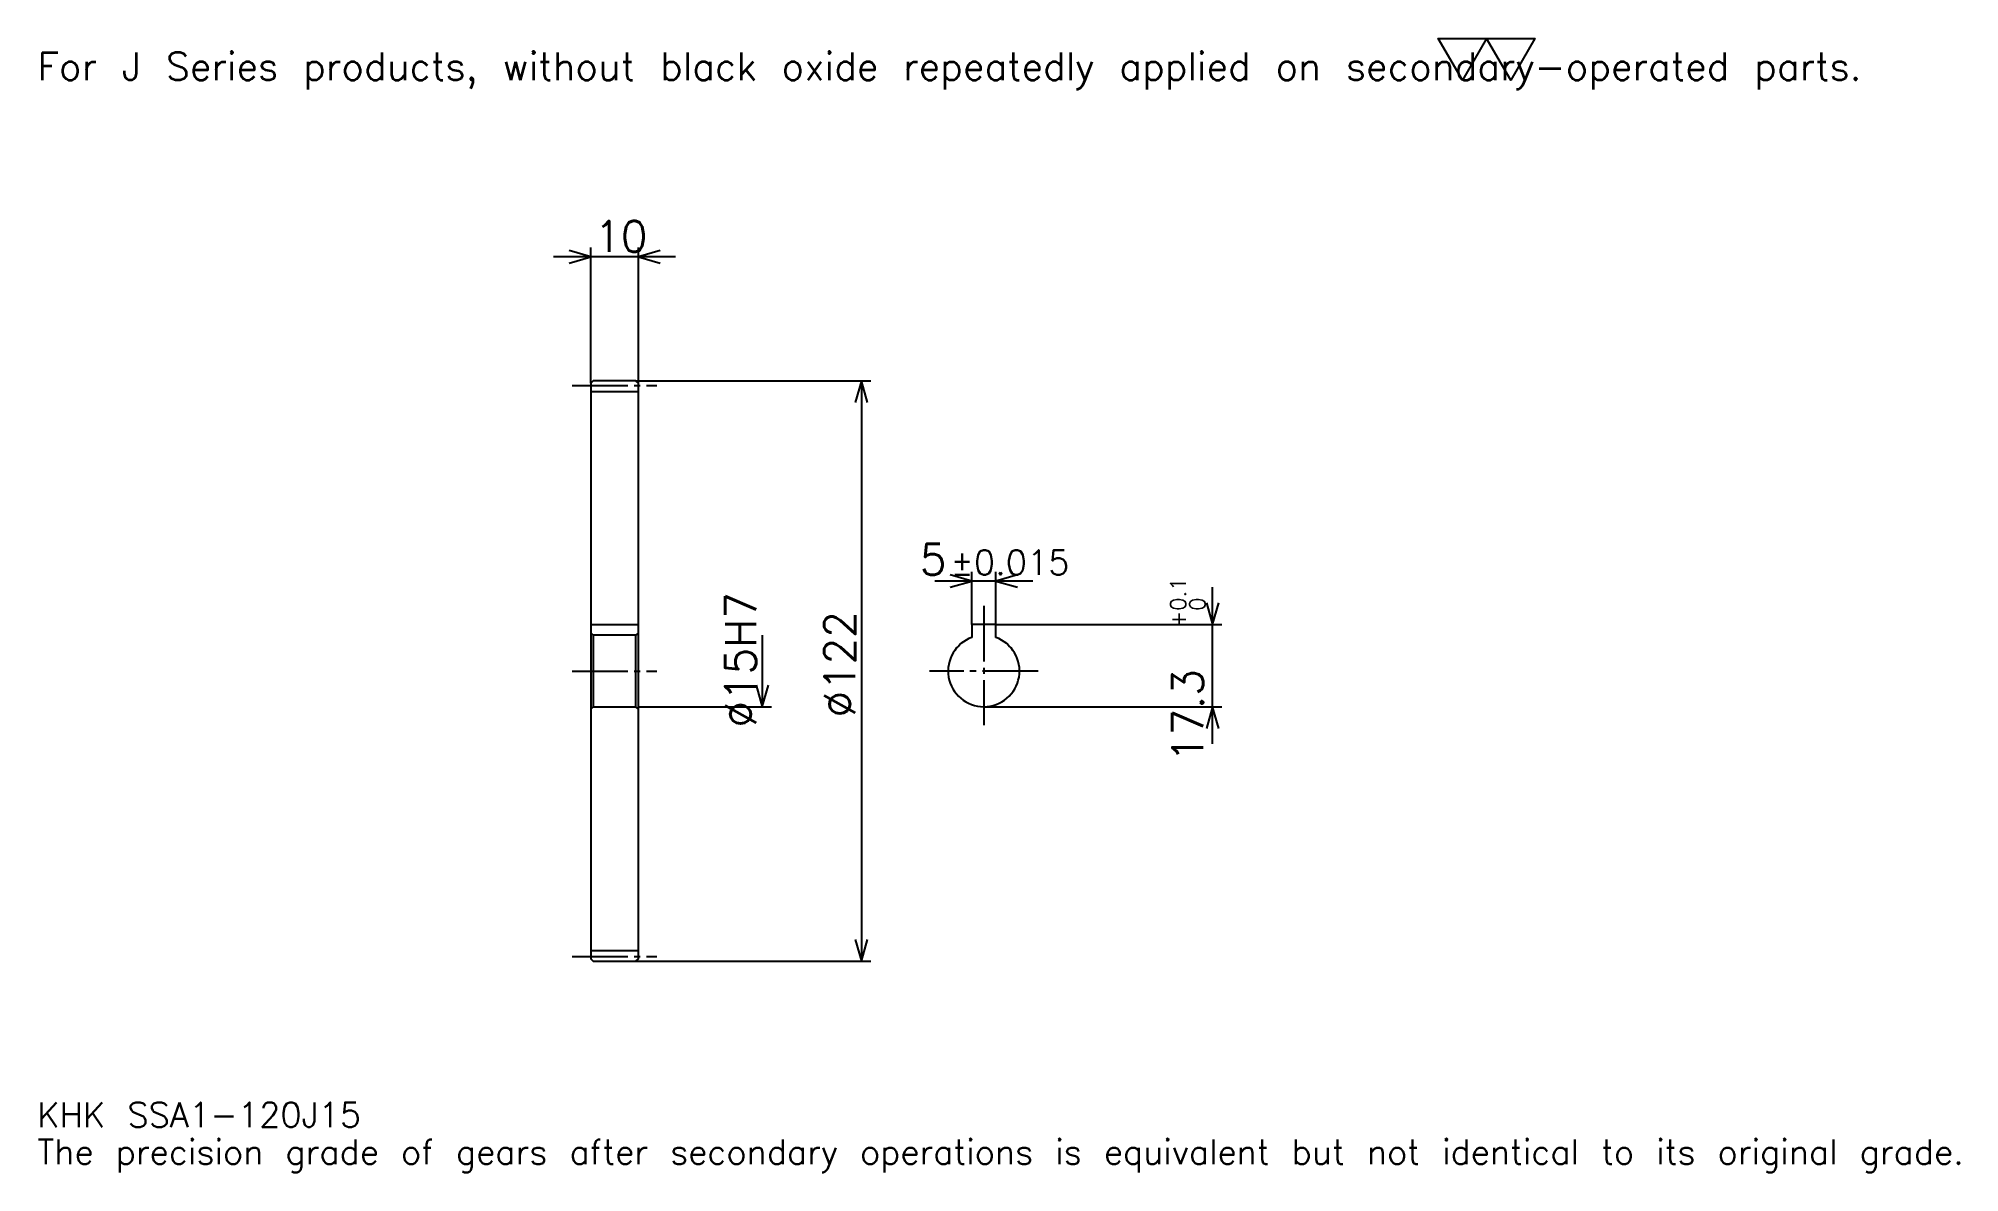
# Model space of a CAD drawing. Extents: x 13 to 417, y 5 to 243.
import ezdxf

# ---------------------------------------------------------------- set-up
doc = ezdxf.new("R2010")
doc.units = 0
doc.linetypes.add('DASHDOT', pattern=[15.619564, 11.714674, -1.30163, 1.30163, -1.30163])
doc.layers.get('0').update_dxf_attribs({"linetype": 'CONTINUOUS'})
doc.layers.add('DASHDOT', color=6, linetype='DASHDOT')
doc.styles.add('KANJI', font='TXT', dxfattribs={"bigfont": 'BIGFONT'})

msp = doc.modelspace()

# ---------------------------------------------------------------- linework, layer by layer
at = {"color": 5}
for p, q in [((129.27446, 171.164398), (129.27446, 199.149445)), ((139.27446, 171.164398), (139.27446, 199.149445)), ((147.084244, 197.197006), (121.464676, 197.197006)), ((129.27446, 170.664398), (129.27446, 171.164398)), ((138.77446, 171.164398), (139.27446, 171.164398)), ((139.27446, 171.164398), (188.085602, 171.164398)), ((139.27446, 170.664398), (139.27446, 171.164398)), ((186.133148, 171.164398), (186.133148, 49.164398)), ((209.355988, 119.964401), (209.355988, 131.028259)), ((214.355988, 119.964401), (214.355988, 131.028259)), ((222.165771, 129.075806), (201.546204, 129.075806)), ((259.913025, 94.854614), (259.913025, 127.774185)), ((165.307068, 117.664398), (165.307068, 102.664398)), ((214.355988, 119.964401), (261.865479, 119.964401)), ((139.27446, 102.664398), (167.259521, 102.664398)), ((211.855988, 102.664398), (261.865479, 102.664398)), ((138.77446, 49.164398), (139.27446, 49.164398)), ((139.27446, 49.164398), (188.085602, 49.164398))]:
    msp.add_line(p, q, dxfattribs=at)
at = {"color": 4}
for p, q in [((129.27446, 168.914398), (139.27446, 168.914398)), ((129.27446, 119.964401), (139.27446, 119.964401)), ((139.27446, 118.164398), (138.77446, 117.664398)), ((129.27446, 102.164398), (129.77446, 102.664398)), ((139.27446, 102.164398), (138.77446, 102.664398)), ((129.27446, 51.414398), (139.27446, 51.414398))]:
    msp.add_line(p, q, dxfattribs=at)
at = {"color": 7}
msp.add_lwpolyline([(312.391296, 234.293472), (307.314941, 243.092499), (327.620361, 243.092499), (322.544006, 234.293472), (317.467651, 243.092499), (312.391296, 234.293472)], dxfattribs=at)
at = {"color": 5}
for points in [[(124.71875, 195.895386), (129.27446, 197.197006), (124.71875, 198.498627)], [(143.83017, 198.498627), (139.27446, 197.197006), (143.83017, 195.895386)], [(187.434784, 166.608688), (186.133148, 171.164398), (184.831528, 166.608688)], [(204.800262, 127.774185), (209.355988, 129.075806), (204.800262, 130.377441)], [(218.911682, 130.377441), (214.355988, 129.075806), (218.911682, 127.774185)], [(258.611389, 124.520103), (259.913025, 119.964401), (261.214661, 124.520103)], [(164.005432, 107.220108), (165.307068, 102.664398), (166.608704, 107.220108)], [(261.214661, 98.108688), (259.913025, 102.664398), (258.611389, 98.108688)], [(184.831528, 53.720104), (186.133148, 49.164398), (187.434784, 53.720104)]]:
    msp.add_lwpolyline(points, dxfattribs=at)
at = {"color": 4}
for points in [[(129.27446, 102.164398), (129.27446, 49.664398), (129.77446, 49.164398), (138.77446, 49.164398), (139.27446, 49.664398), (139.27446, 170.664398), (138.77446, 171.164398), (129.77446, 171.164398), (129.27446, 170.664398), (129.27446, 102.164398)], [(129.27446, 118.164398), (129.77446, 117.664398), (129.77446, 102.664398), (138.77446, 102.664398), (138.77446, 117.664398), (129.77446, 117.664398)], [(214.355988, 117.235466), (214.355988, 119.964401), (209.355988, 119.964401), (209.355988, 117.235466)]]:
    msp.add_lwpolyline(points, dxfattribs=at)
msp.add_arc((211.855988, 110.164398), 7.5, 109.47122094, 70.52877906, dxfattribs=at)
at = {"layer": 'DASHDOT', "color": 7}
for p, q in [((125.369568, 170.164398), (143.179352, 170.164398)), ((211.855988, 123.869293), (211.855988, 98.759506)), ((125.369568, 110.164398), (143.179352, 110.164398)), ((223.260864, 110.164398), (200.45108, 110.164398)), ((125.369568, 50.164398), (143.179352, 50.164398))]:
    msp.add_line(p, q, dxfattribs=at)

# ---------------------------------------------------------------- texts
at = {"color": 7, "style": 'KANJI'}
for s, height, p in [('For J Series products, without black oxide repeatedly applied on secondary-operated parts.', 5.857337, (13.016304, 234.293472)), ('10', 6.508152, (130.044159, 198.238312)), ('5', 6.508152, (198.421875, 130.377441)), ('%%p0.015', 5.206522, (204.864136, 130.377441)), ('KHK SSA1-120J15', 5.206522, (13.016304, 14.317935)), ('The precision grade of gears after secondary operations is equivalent but not identical to its original grade.', 5.206522, (13.016304, 6.508152))]:
    msp.add_text(s, height=height, dxfattribs=at).set_placement(p)
for s, height, p in [('%%c15H7', 6.508152, (164.005432, 98.287018)), ('0.1', 3.254076, (254.31604, 122.841751)), ('0', 3.254076, (258.351074, 122.841751)), ('%%c122', 6.508152, (184.831528, 100.402168)), ('+', 3.254076, (254.31604, 119.197182)), ('17.3', 6.508152, (257.960602, 91.027328))]:
    msp.add_text(s, height=height, rotation=90, dxfattribs=at).set_placement(p)

doc.saveas('drawing.dxf')
